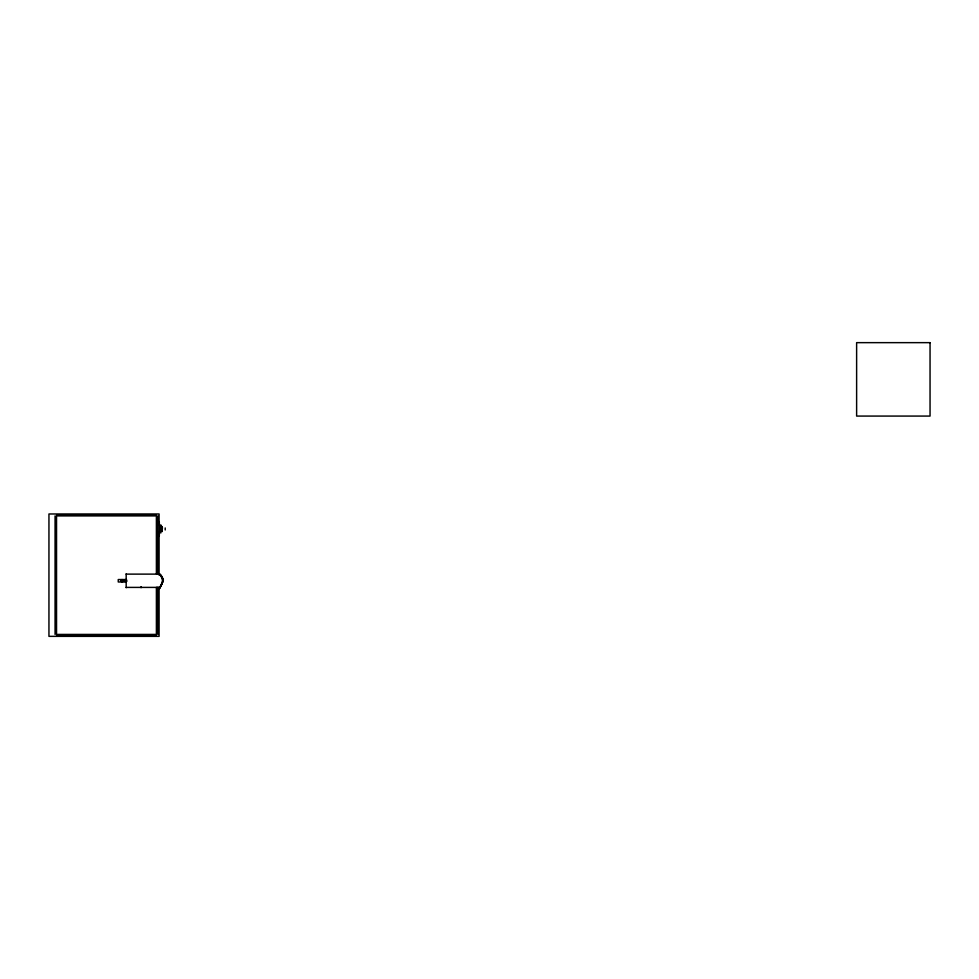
<?xml version="1.0" encoding="UTF-8"?>
<svg xmlns="http://www.w3.org/2000/svg" width="979" height="979" viewBox="0 0 979 979"><rect width="100%" height="100%" fill="white"/><g stroke="black" fill="none" stroke-linecap="round" stroke-linejoin="round"><path stroke-width="1.47" d="M162.122 531.609L162.122 530.557M160.923 575.444C157.888 571.932 164.582 579.091 163.199 580.767C159.406 589.872 157.558 592.491 162.967 580.755L161.559 576.031L159.944 574.343M162.098 528.978C161.743 532.478 162.918 529.394 161.621 526.408M162.428 582.676L162.428 578.846L159.699 574.122M161.829 576.888L163.212 580.767L160.079 587.204M161.816 526.788C162.318 527.803 162.453 533.004 161.535 529.957M161.743 530.997L161.988 530.532M161.682 584.39L159.699 587.4M161.988 528.893L162.538 527.999L161.486 526.237M55.069 515.896L55.069 634.429M157.815 515.896L157.864 574.196M157.864 536.994L158.904 536.284A1.42 0.991 0 0 0 159.308 535.77M157.864 634.429L157.864 587.119M161.731 531.328L160.801 531.34M161.523 527.938L161.572 526.335M161.462 530.961L160.801 530.973M161.4 527.95L160.801 527.95M56.537 514.893L156.395 514.893M160.801 526.212L161.425 526.212M160.801 526.678L161.755 526.702M160.801 527.167L161.535 527.204M160.801 529.602L161.755 529.615M126.181 574.122L159.846 574.122M126.903 580.192L120.931 580.192L120.931 581.33L126.903 581.33M126.181 587.4L159.834 587.4M56.537 635.432L156.395 635.432M157.864 520.926L158.904 521.636A1.42 0.991 0 0 1 159.308 522.15M165.206 527.95L165.206 529.957M160.801 524.805L160.801 533.041M159.332 522.345L159.332 535.574M159.087 524.683L159.087 513.975L48.95 513.975L48.95 636.35L159.087 636.35L159.087 587.4M159.087 532.331L159.087 575.162M156.395 573.645L156.395 515.896L56.537 515.896L56.537 634.429L156.395 634.429L156.395 587.314M141.074 586.641L141.074 587.718M126.181 573.804L126.181 587.718M122.045 579.544L122.045 581.979M930.05 342.65L856.625 342.65L856.625 416.075L930.05 416.075L930.05 342.65M126.095 579.544L118.251 579.544L118.251 581.979L126.095 581.979L126.095 579.544"/></g></svg>
